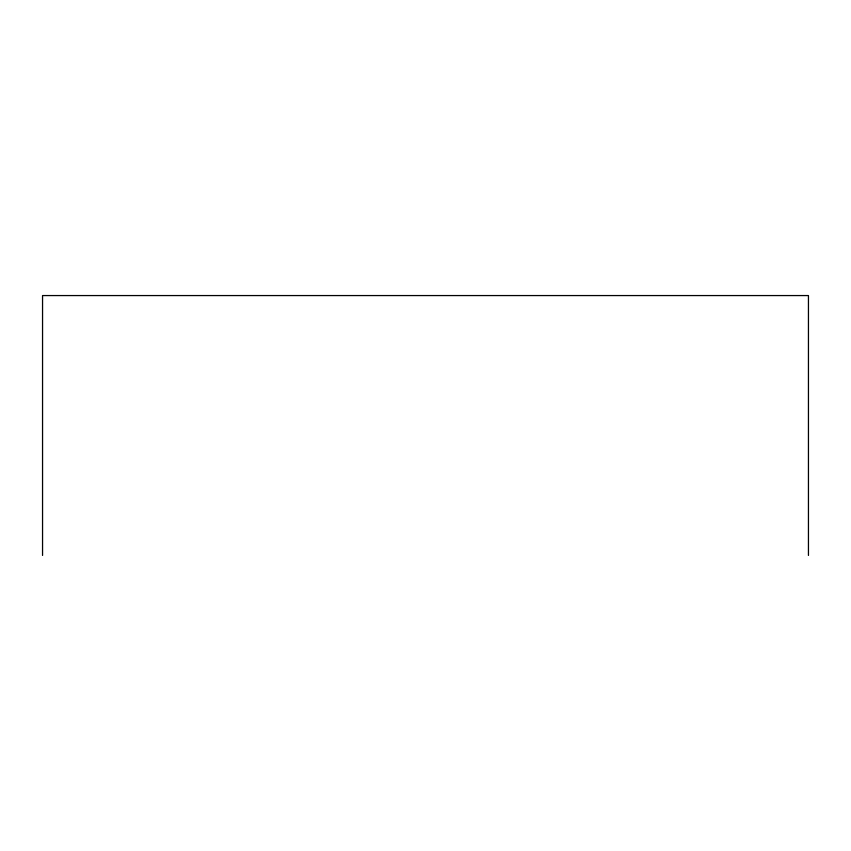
<?xml version="1.0" encoding="UTF-8"?>
<svg xmlns="http://www.w3.org/2000/svg" width="851" height="851" viewBox="0 0 851 851"><rect width="100%" height="100%" fill="white"/><g stroke="black" fill="none" stroke-linecap="round" stroke-linejoin="round"><path stroke-width="1.28" d="M808.45 555.437L808.45 295.563L42.55 295.563L42.55 555.437"/></g></svg>
